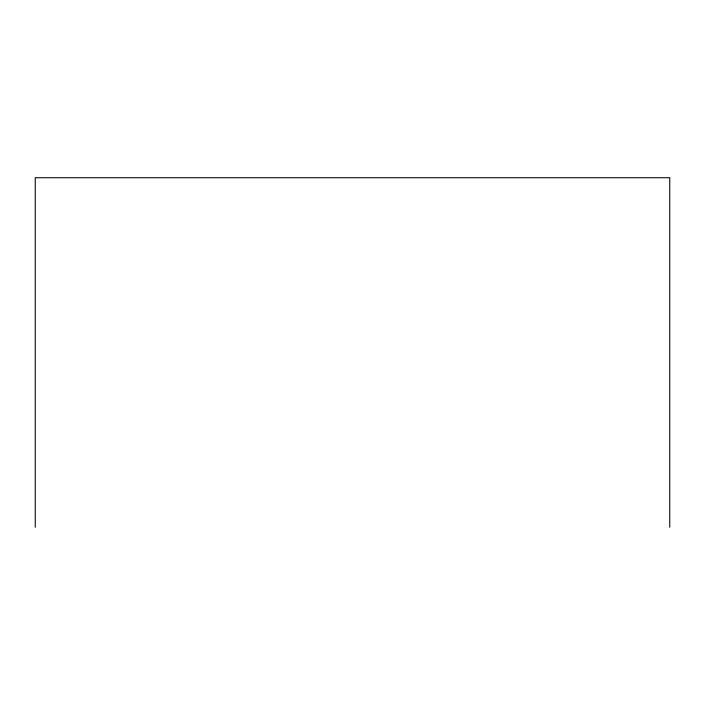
<?xml version="1.0" encoding="UTF-8"?>
<svg xmlns="http://www.w3.org/2000/svg" width="705" height="705" viewBox="0 0 705 705"><rect width="100%" height="100%" fill="white"/><g stroke="black" fill="none" stroke-linecap="round" stroke-linejoin="round"><path stroke-width="1.06" d="M669.75 527.269L669.75 177.731L35.25 177.731L35.25 527.269"/></g></svg>
